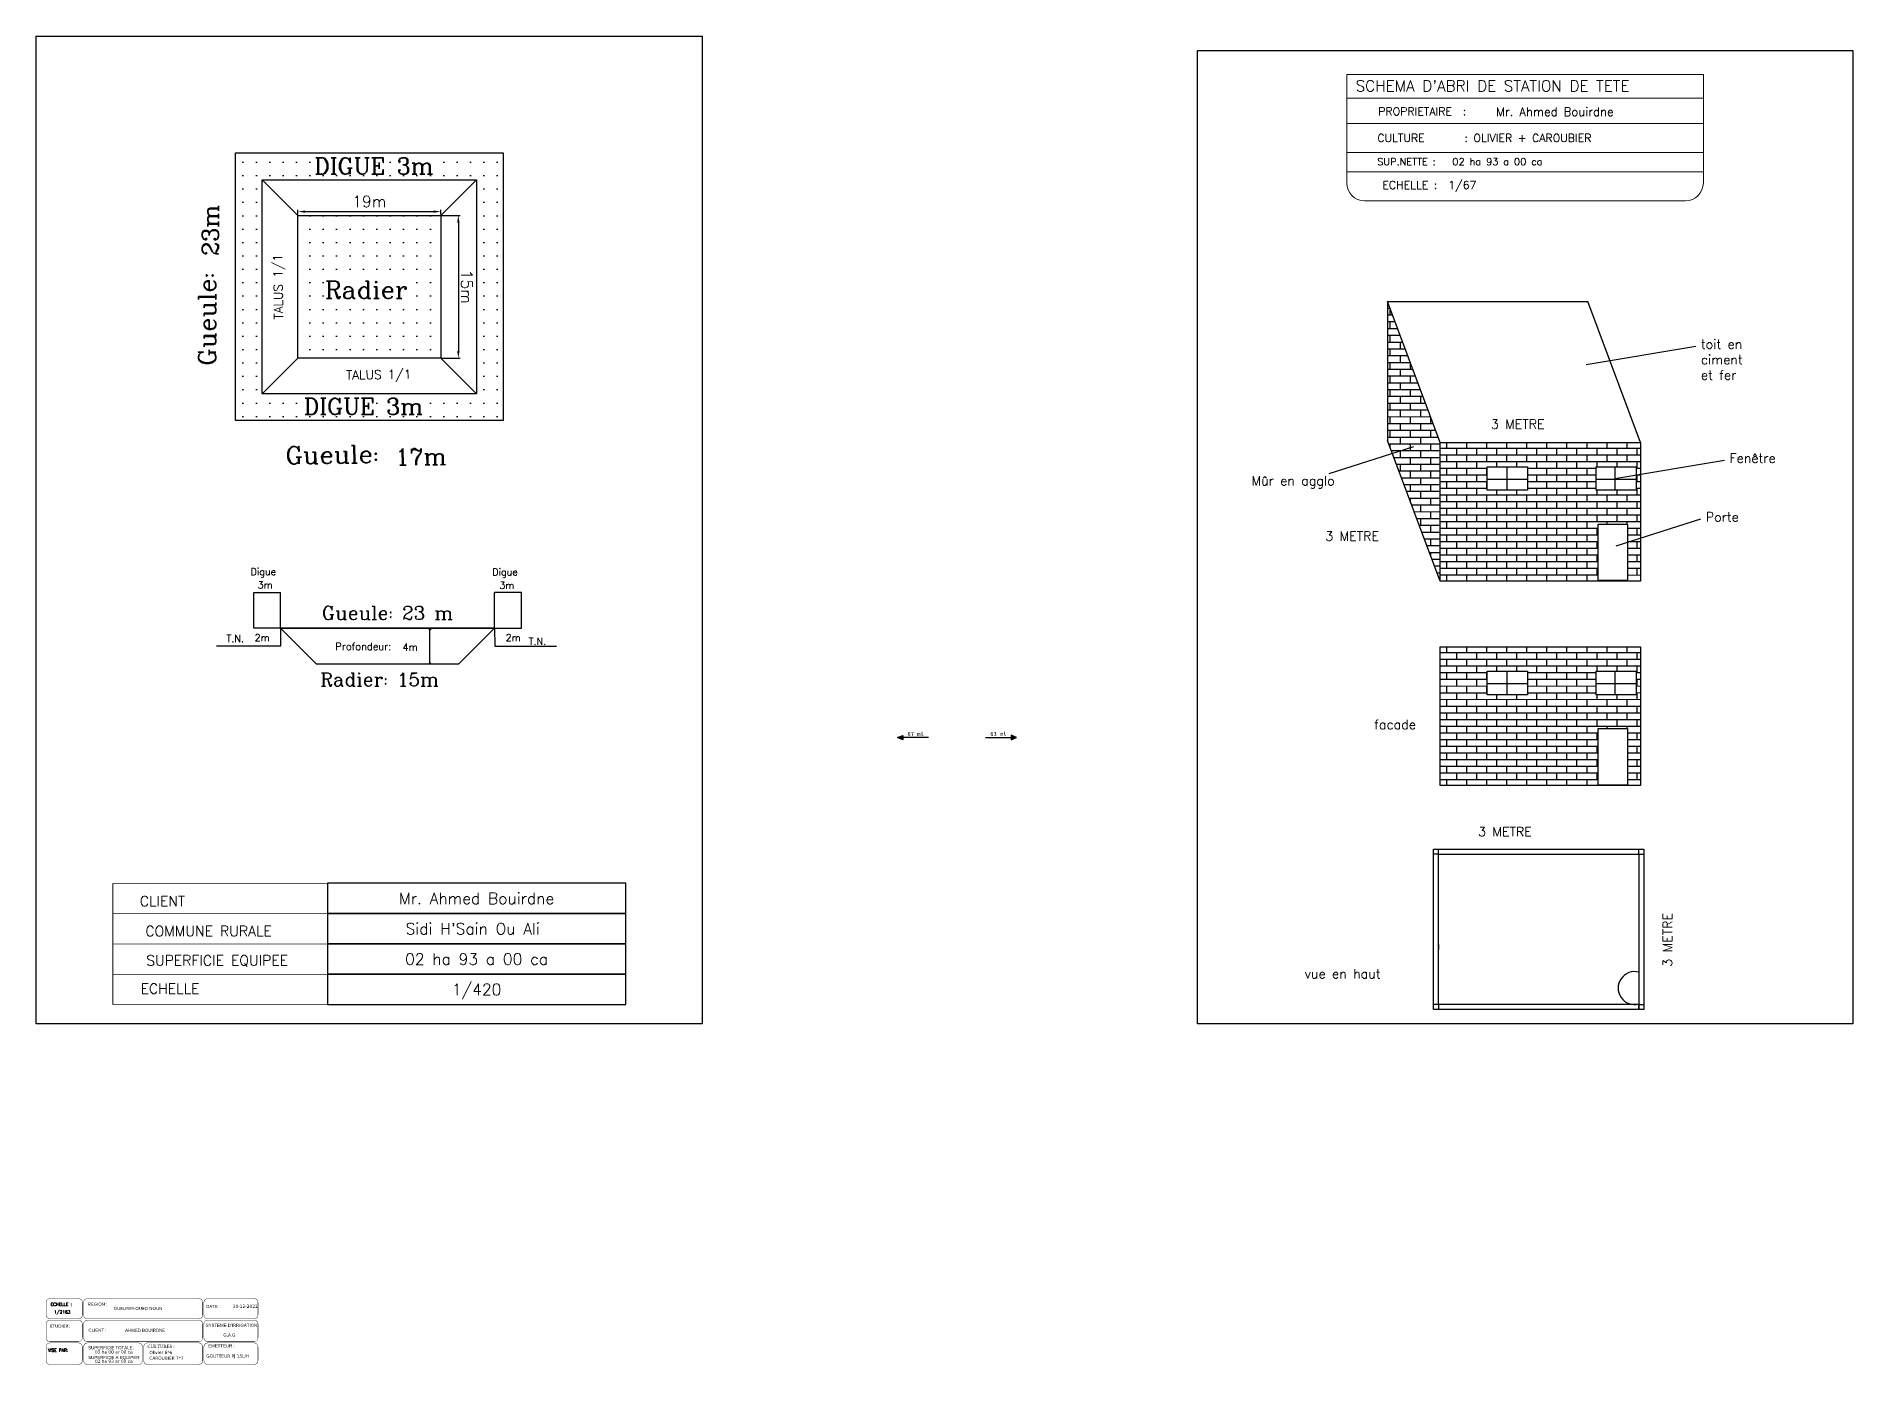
# Model space of a CAD drawing. Header units: millimetres. Extents: x 81856 to 91441, y 211852 to 275626.
# Drawn here: x 84572 to 85840, y 274699 to 275626 of the extents above; entities that cross this region are included whole.
import ezdxf
from ezdxf.enums import TextEntityAlignment as Align

# ---------------------------------------------------------------- set-up
doc = ezdxf.new("R2010")
doc.units = ezdxf.units.MM
doc.header["$LTSCALE"] = 2
doc.layers.add('cartouche', color=80, linetype='Continuous')
doc.styles.add('MtXpl_BatangChe_1', font='BatangChe.shx')
doc.styles.add('MtXpl_romanc_shx', font='romanc.shx')
doc.styles.add('ROMANS', font='romans.shx', dxfattribs={"bigfont": '@extfont2.shx'})
doc.styles.add('Romans 1.0', font='Romans.shx', dxfattribs={"width": 0.99, "height": 0.2})
doc.styles.get("Standard").update_dxf_attribs({"font": 'txt.shx'})
pattern_1 = [(7e-13, (69693.688, 270437.73), (-1e-13, 9.3422837), [0, -9.3422837])]

msp = doc.modelspace()

# ---------------------------------------------------------------- hatches: boundary and pattern name
h = msp.add_hatch()
h.set_pattern_fill('JARDIN', color=256, scale=3.114095, style=0)
h.set_pattern_definition(pattern_1)
h.paths.add_polyline_path([(84710.861, 275358.211), (84897.707, 275358.211), (84897.707, 275545.057), (84710.861, 275545.057)])
h.paths.add_polyline_path([(84729.546, 275526.372), (84879.023, 275526.372), (84879.023, 275376.896), (84729.546, 275376.896)], flags=16)
h.paths.add_polyline_path([(84754.459, 275501.459), (84854.11, 275501.459), (84854.11, 275401.808), (84754.459, 275401.808)], flags=0)
h.paths.add_polyline_path([(84758.159, 275527.302), (84857.071, 275527.302), (84857.071, 275544.469), (84758.159, 275544.469)], flags=24)
h.paths.add_polyline_path([(84750.847, 275359.503), (84849.759, 275359.503), (84849.759, 275376.669), (84750.847, 275376.669)], flags=24)
h.paths.add_polyline_path([(84768.257, 275440.342), (84836.172, 275440.342), (84836.172, 275458.705), (84768.257, 275458.705)], flags=8)
h = msp.add_hatch()
h.set_pattern_fill('JARDIN', color=256, scale=6.228189, style=0)
h.set_pattern_definition([(7e-13, (69693.688, 270437.73), (-2e-13, 18.684567), [0, -18.684567])])
h.paths.add_polyline_path([(84754.459, 275501.459), (84754.459, 275401.808), (84854.11, 275401.808), (84854.11, 275501.459)])
h.paths.add_polyline_path([(84768.257, 275440.342), (84836.172, 275440.342), (84836.172, 275458.705), (84768.257, 275458.705)], flags=24)
h = msp.add_hatch()
h.set_pattern_fill('JARDIN', color=256, scale=3.114095, style=0)
h.set_pattern_definition(pattern_1)
h.paths.add_polyline_path([(84754.459, 275501.459), (84754.459, 275401.808), (84854.11, 275401.808), (84854.11, 275501.459)])
h.paths.add_polyline_path([(84768.257, 275440.342), (84836.172, 275440.342), (84836.172, 275458.705), (84768.257, 275458.705)], flags=24)
at = {"lineweight": -3}
h = msp.add_hatch(dxfattribs=at)
h.set_pattern_fill('AR-BRSTD', color=256, scale=0.06992, style=0)
h.set_pattern_definition([(7e-13, (-15647137.082, -16536831.551), (-6e-14, 4.736506656), []), (90, (-15647137.082, -16536831.551), (-7.103872, 4.736506656), [4.736506656, -4.736506656])])
h.paths.add_polyline_path([(85551.727, 275246.191), (85551.727, 275343.008), (85514.959, 275441.232), (85514.959, 275344.415)])
at = {"linetype": 'Continuous', "lineweight": -3}
h = msp.add_hatch(dxfattribs=at)
h.set_pattern_fill('AR-BRSTD', color=0, scale=1.748, style=0)
h.set_pattern_definition([(7e-13, (-19860850.6084, -8493039.672), (-6e-14, 4.661916), []), (90, (-19860850.6084, -8493039.672), (-6.992, 4.661916), [4.661916, -4.661916])])
h.paths.add_polyline_path([(85584.653, 275325.975), (85612.652, 275325.975), (85612.652, 275309.555), (85584.653, 275309.555)], flags=16)
h.paths.add_polyline_path([(85660.705, 275325.975), (85688.704, 275325.975), (85688.704, 275309.555), (85660.705, 275309.555)], flags=16)
h.paths.add_polyline_path([(85662.146, 275286.024), (85682.6, 275286.024), (85682.6, 275246.549), (85662.146, 275246.549)], flags=16)
h.paths.add_polyline_path([(85691.567, 275246.191), (85691.567, 275343.008), (85552.112, 275343.008), (85552.112, 275246.191)])
h = msp.add_hatch(dxfattribs=at)
h.set_pattern_fill('AR-BRSTD', color=0, scale=1.748, style=0)
h.set_pattern_definition([(7e-13, (-19860850.6084, -8493182.4325), (-6e-14, 4.661916), []), (90, (-19860850.6084, -8493182.4325), (-6.992, 4.661916), [4.661916, -4.661916])])
h.paths.add_polyline_path([(85584.653, 275183.214), (85612.652, 275183.214), (85612.652, 275166.795), (85584.653, 275166.795)], flags=16)
h.paths.add_polyline_path([(85660.705, 275183.214), (85688.704, 275183.214), (85688.704, 275166.795), (85660.705, 275166.795)], flags=16)
h.paths.add_polyline_path([(85662.146, 275143.264), (85682.6, 275143.264), (85682.6, 275103.789), (85662.146, 275103.789)], flags=16)
h.paths.add_polyline_path([(85691.567, 275103.431), (85691.567, 275200.248), (85552.112, 275200.248), (85552.112, 275103.431)])
at = {"lineweight": -3}
h = msp.add_hatch(color=82, dxfattribs=at)
h.set_gradient(color1=(0, 204, 0), color2=(0, 214, 0), one_color=1, tint=0.42)
h.paths.add_polyline_path([(85176.655, 275135.359), (85172.889, 275136.909), (85176.656, 275138.453), (85176.657, 275136.912), (85176.654, 275136.912)])
h = msp.add_hatch(color=82, dxfattribs=at)
h.set_gradient(color1=(0, 204, 0), color2=(0, 214, 0), one_color=1, tint=0.42)
h.paths.add_polyline_path([(85252.365, 275135.446), (85256.129, 275137.001), (85252.361, 275138.541), (85252.361, 275137), (85252.364, 275137)])

# ---------------------------------------------------------------- linework, layer by layer
at = {"lineweight": 15}
for p, q in [((85486.56, 275599.773), (85735.519, 275599.773)), ((85486.56, 275524.168), (85486.56, 275599.773)), ((85735.519, 275524.168), (85735.519, 275599.773)), ((85735.519, 275583.327), (85486.56, 275583.327)), ((85723, 275511.649), (85499.079, 275511.649))]:
    msp.add_line(p, q, dxfattribs=at)
at = {"color": 7, "lineweight": 15}
for p, q in [((85486.56, 275565.618), (85735.519, 275565.618)), ((85486.56, 275545.341), (85735.519, 275545.341)), ((85486.56, 275531.896), (85735.519, 275531.896))]:
    msp.add_line(p, q, dxfattribs=at)
for p, q in [((84754.459, 275502.084), (84754.459, 275505.334)), ((84759.459, 275504.084), (84849.11, 275504.084)), ((84854.11, 275502.084), (84854.11, 275505.334)), ((84854.735, 275501.459), (84867.683, 275501.459)), ((84866.433, 275496.459), (84866.433, 275406.808)), ((84854.735, 275401.808), (84867.683, 275401.808))]:
    msp.add_line(p, q)
at = {"color": 82, "lineweight": -3}
for p, q in [((85194.593, 275136.921), (85176.654, 275136.912)), ((85234.425, 275136.991), (85252.364, 275137))]:
    msp.add_line(p, q, dxfattribs=at)
msp.add_lwpolyline([(84571.833, 275626.44), (85036.736, 275626.44), (85036.736, 274937.11), (84571.833, 274937.11)], close=True)
at = {"lineweight": -3}
for points in [[(85382.325, 275616.522), (85839.753, 275616.522), (85839.753, 274937.11), (85382.325, 274937.11)], [(85551.727, 275343.008), (85691.567, 275343.008), (85691.567, 275246.191), (85551.727, 275246.191)], [(85551.727, 275200.248), (85691.567, 275200.248), (85691.567, 275103.431), (85551.727, 275103.431)], [(85547.077, 275058.954), (85693.909, 275058.954), (85693.909, 274947.082), (85547.077, 274947.082)], [(85550.573, 275055.458), (85690.413, 275055.458), (85690.413, 274950.578), (85550.573, 274950.578)]]:
    msp.add_lwpolyline(points, close=True, dxfattribs=at)
at = {"flags": 128}
for points in [[(84710.861, 275545.057), (84897.707, 275545.057), (84897.707, 275358.211), (84710.861, 275358.211)], [(84754.459, 275501.459), (84854.11, 275501.459), (84854.11, 275401.808), (84754.459, 275401.808)], [(85172.889, 275136.909), (85176.656, 275138.453), (85176.655, 275135.359)], [(85256.129, 275137.001), (85252.361, 275138.541), (85252.365, 275135.446)]]:
    msp.add_lwpolyline(points, close=True, dxfattribs=at)
for points in [[(84729.546, 275526.372), (84879.023, 275526.372), (84879.023, 275376.896), (84729.546, 275376.896), (84729.546, 275526.372)], [(84754.459, 275501.459), (84729.546, 275526.372)], [(84854.11, 275501.459), (84879.023, 275526.372)], [(85514.959, 275441.232), (85654.799, 275441.232)], [(84754.459, 275401.808), (84729.546, 275376.896)], [(84854.11, 275401.808), (84879.023, 275376.896)], [(84723.564, 275213.259), (84723.564, 275238.172), (84742.248, 275238.172)], [(84742.248, 275213.259), (84742.248, 275238.172)], [(84891.775, 275213.259), (84891.775, 275238.172)], [(84910.46, 275213.259), (84910.46, 275238.172), (84891.775, 275238.172)], [(84910.46, 275213.259), (84910.46, 275238.172)], [(84910.46, 275213.259), (84910.46, 275225.715)], [(84742.248, 275213.259), (84742.248, 275200.803), (84697.63, 275200.803)], [(84742.248, 275213.259), (84723.564, 275213.259)], [(84742.248, 275213.259), (84891.725, 275213.259), (84891.725, 275213.259), (84742.248, 275213.259), (84742.248, 275213.259)], [(84742.248, 275213.259), (84767.161, 275188.346), (84767.161, 275188.346)], [(84767.161, 275188.346), (84742.248, 275213.259)], [(84846.628, 275213.259), (84847.18, 275212.19), (84846.213, 275212.183), (84846.628, 275213.259)], [(84846.628, 275188.346), (84846.628, 275213.259)], [(84891.725, 275213.259), (84866.812, 275188.346), (84866.812, 275188.346)], [(84866.812, 275188.346), (84891.725, 275213.259)], [(84891.775, 275213.259), (84910.46, 275213.259)], [(84891.775, 275213.259), (84891.79, 275200.803), (84934.918, 275200.803)], [(84767.161, 275188.346), (84866.812, 275188.346)], [(84846.628, 275188.346), (84847.105, 275189.033), (84846.02, 275189.024), (84846.628, 275188.346)]]:
    msp.add_lwpolyline(points, dxfattribs=at)
at = {"lineweight": -3, "flags": 128}
for points in [[(85551.727, 275343.008), (85514.959, 275441.232), (85514.959, 275441.232)], [(85514.959, 275441.232), (85514.959, 275344.415)], [(85691.567, 275343.008), (85654.799, 275441.232), (85654.799, 275441.232)], [(85551.727, 275246.191), (85514.959, 275344.415), (85514.959, 275344.415)], [(85690.413, 275055.458), (85693.909, 275055.458)], [(85550.573, 274950.578), (85547.077, 274950.578)], [(85550.573, 274950.578), (85550.573, 274947.082)]]:
    msp.add_lwpolyline(points, dxfattribs=at)
at = {"lineweight": -3}
for points in [[(85653.816, 275397.377), (85730.325, 275410.234)], [(85474.296, 275321.367), (85533.364, 275340.185)], [(85673.795, 275317.765), (85750.303, 275330.622)], [(85674.66, 275270.772), (85733.727, 275289.591)], [(85683.421, 275055.458), (85686.917, 275055.458)]]:
    msp.add_lwpolyline(points, dxfattribs=at)
at = {"linetype": 'Continuous', "lineweight": -3}
for points in [[(85584.653, 275325.975), (85612.652, 275325.975), (85612.652, 275309.555), (85584.653, 275309.555)], [(85660.705, 275325.975), (85688.704, 275325.975), (85688.704, 275309.555), (85660.705, 275309.555)], [(85660.705, 275325.975), (85688.704, 275325.975), (85688.704, 275309.555), (85660.705, 275309.555)], [(85662.146, 275286.024), (85682.6, 275286.024), (85682.6, 275246.549), (85662.146, 275246.549)], [(85584.653, 275183.214), (85612.652, 275183.214), (85612.652, 275166.795), (85584.653, 275166.795)], [(85660.705, 275183.214), (85688.704, 275183.214), (85688.704, 275166.795), (85660.705, 275166.795)], [(85660.705, 275183.214), (85688.704, 275183.214), (85688.704, 275166.795), (85660.705, 275166.795)], [(85662.146, 275143.264), (85682.6, 275143.264), (85682.6, 275103.789), (85662.146, 275103.789)]]:
    msp.add_lwpolyline(points, close=True, dxfattribs=at)
for points in [[(85584.653, 275317.37), (85612.652, 275317.37)], [(85598.438, 275325.975), (85598.438, 275309.555)], [(85660.705, 275317.37), (85688.704, 275317.37)], [(85673.795, 275325.975), (85673.795, 275309.555)], [(85598.438, 275183.214), (85598.438, 275166.795)], [(85673.795, 275183.214), (85673.795, 275166.795)], [(85584.653, 275174.609), (85612.652, 275174.609)], [(85660.705, 275174.609), (85688.704, 275174.609)], [(85550.573, 275055.458), (85547.077, 275055.458)], [(85550.573, 275055.458), (85550.573, 275058.954)], [(85648.461, 275055.458), (85651.957, 275055.458)], [(85690.413, 275055.458), (85690.413, 275058.954)], [(85550.573, 274992.53), (85550.573, 274989.034)], [(85690.413, 274950.578), (85690.413, 274947.082), (85690.413, 274950.578), (85693.909, 274950.578)]]:
    msp.add_lwpolyline(points, dxfattribs=at)
at = {"color": 0}
for points, const_width in [([(84625.279, 275035.283), (84625.279, 274950.521)], 0.577), ([(84625.279, 275035.283), (84983.29, 275035.283)], 0.53), ([(84775.065, 275035.283), (84775.065, 274950.521)], 0.53), ([(84625.279, 275014.092), (84983.29, 275014.092)], 0.53), ([(84625.279, 274992.902), (84983.29, 274992.902)], 0.53), ([(84625.279, 274971.711), (84983.29, 274971.711)], 0.53), ([(84625.279, 274950.521), (84983.29, 274950.521)], 0.53), ([(84625.279, 274950.521), (84983.29, 274950.521)], 0.53)]:
    msp.add_lwpolyline(points, dxfattribs=dict(at, const_width=const_width))
at = {"lineweight": -3, "flags": 128}
for points in [[(84983.29, 275035.283), (84775.065, 275035.283), (84775.065, 275014.092), (84983.29, 275014.092)], [(84983.29, 275014.092), (84775.065, 275014.092), (84775.065, 274992.902), (84983.29, 274992.902)], [(84983.29, 274992.902), (84775.065, 274992.902), (84775.065, 274971.711), (84983.29, 274971.711)], [(84983.29, 274971.711), (84775.065, 274971.711), (84775.065, 274950.521), (84983.29, 274950.521)]]:
    msp.add_lwpolyline(points, close=True, dxfattribs=at)
at = {"color": 7, "const_width": 0.577}
msp.add_lwpolyline([(84983.29, 275035.283), (84983.29, 274950.521)], dxfattribs=at)
at = {"lineweight": 15}
for centre, start, end in [((85499.079, 275524.168), 180, 270), ((85723, 275524.168), 270, 0)]:
    msp.add_arc(centre, 12.519, start, end, dxfattribs=at)
at = {"linetype": 'Continuous', "lineweight": -3}
msp.add_arc((85687.523, 274962.081), 11.509, 75.548651, 284.451349, dxfattribs=at)
for points in [[(84759.459, 275504.918), (84759.459, 275503.251), (84754.459, 275504.084)], [(84849.11, 275504.918), (84849.11, 275503.251), (84854.11, 275504.084)], [(84865.599, 275496.459), (84867.266, 275496.459), (84866.433, 275501.459)], [(84865.599, 275406.808), (84867.266, 275406.808), (84866.433, 275401.808)]]:
    msp.add_solid(points)
at = {"layer": 'cartouche', "color": 0, "lineweight": 0, "const_width": 0.269, "elevation": 213.549}
for points in [[(84578.69, 274742.672), (84578.69, 274733.911, 0.41421356), (84581.379, 274731.223), (84601.242, 274731.223, 0.41421356), (84603.93, 274733.911), (84603.93, 274742.672, 0.41421356), (84601.242, 274745.36), (84581.379, 274745.36, 0.41421356)], [(84604.826, 274733.911, 0.41421356), (84607.515, 274731.223), (84685.253, 274731.223, 0.41421356), (84687.942, 274733.911), (84687.942, 274742.672, 0.41421356), (84685.253, 274745.36), (84607.515, 274745.36, 0.41421356), (84604.826, 274742.672)], [(84726.561, 274733.911), (84726.561, 274742.672, 0.41421356), (84723.872, 274745.36), (84691.526, 274745.36, 0.41421356), (84688.838, 274742.672), (84688.838, 274733.911, 0.41421356), (84691.526, 274731.223), (84723.872, 274731.223, 0.41421356)], [(84603.93, 274727.638, 0.41421356), (84601.242, 274730.327), (84581.379, 274730.327, 0.41421356), (84578.69, 274727.638), (84578.69, 274717.982, 0.41421356), (84581.379, 274715.293), (84601.242, 274715.293, 0.41421356), (84603.93, 274717.982)], [(84687.942, 274727.638, 0.41421356), (84685.253, 274730.327), (84607.515, 274730.327, 0.41421356), (84604.826, 274727.638), (84604.826, 274717.982, 0.41421356), (84607.515, 274715.293), (84685.253, 274715.293, 0.41421356), (84687.942, 274717.982)], [(84691.526, 274715.293), (84723.872, 274715.293, 0.41421356), (84726.561, 274717.982), (84726.561, 274727.638, 0.41421356), (84723.872, 274730.327), (84691.526, 274730.327, 0.41421356), (84688.838, 274727.638), (84688.838, 274717.982, 0.41421356)], [(84603.93, 274702.052), (84603.93, 274711.708, 0.41421356), (84601.242, 274714.397), (84581.379, 274714.397, 0.41421356), (84578.69, 274711.708), (84578.69, 274702.052, 0.41421356), (84581.379, 274699.363), (84601.242, 274699.363, 0.41421356)], [(84643.247, 274699.363, 0.41421356), (84645.936, 274702.052), (84645.936, 274711.708, 0.41421356), (84643.247, 274714.397), (84607.515, 274714.397, 0.41421356), (84604.826, 274711.708), (84604.826, 274702.052, 0.41421356), (84607.515, 274699.363)], [(84649.52, 274699.363), (84685.253, 274699.363, 0.41421356), (84687.942, 274702.052), (84687.942, 274711.708, 0.41421356), (84685.253, 274714.397), (84649.52, 274714.397, 0.41421356), (84646.832, 274711.708), (84646.832, 274702.052, 0.41421356)], [(84688.838, 274711.708), (84688.838, 274702.052, 0.41421356), (84691.526, 274699.363), (84723.872, 274699.363, 0.41421356), (84726.561, 274702.052), (84726.561, 274711.708, 0.41421356), (84723.872, 274714.397), (84691.526, 274714.397, 0.41421356)]]:
    msp.add_lwpolyline(points, format="xyb", close=True, dxfattribs=at)

# ---------------------------------------------------------------- texts
at = {"color": 0, "lineweight": -3, "style": 'ROMANS'}
for s, height, p in [("SCHEMA D'ABRI DE STATION DE TETE", 7.75777, (85492.798, 275587.941)), ('PROPRIETAIRE  :', 5.58559, (85508.563, 275571.284)), ('CULTURE      : OLIVIER + CAROUBIER ', 5.58559, (85507.925, 275552.696)), ('SUP.NETTE :', 4.99513, (85507.867, 275536.432)), ('02 ha 93 a 00 ca', 4.99513, (85560.32, 275536.432)), ('ECHELLE :  1/67', 5.58559, (85511.481, 275519.853))]:
    msp.add_text(s, height=height, rotation=0, dxfattribs=at).set_placement(p)
at = {"color": 0, "lineweight": 15, "style": 'Romans 1.0'}
msp.add_text('Mr. Ahmed Bouirdne', height=6, rotation=0, dxfattribs=at).set_placement((85590.867, 275573.784), align=Align.MIDDLE_LEFT)
at = {"lineweight": -3, "style": 'MtXpl_romanc_shx'}
for p in [(85587.177, 275352.502), (85471.627, 275274.333), (85578.262, 275068.03)]:
    msp.add_text('3 METRE', height=6.4812, dxfattribs=at).set_placement(p)
at = {"lineweight": -3, "style": 'MtXpl_BatangChe_1'}
for s, rotation, p in [('67 ml', 0.514164, (85185.588, 275139.485)), ('63 ml', 0.029698, (85243.381, 275139.564))]:
    msp.add_text(s, height=2.88, rotation=rotation, dxfattribs=at).set_placement(p, align=Align.MIDDLE_CENTER)
at = {"color": 0, "style": 'ROMANS'}
for s, height, p in [('CLIENT', 7.1517, (84659.891, 275019.175)), ('COMMUNE RURALE', 7.15174, (84692.074, 274998.281)), ('SUPERFICIE EQUIPEE', 7.15174, (84698.034, 274977.83)), ('ECHELLE', 7.1517, (84665.17, 274958.109))]:
    msp.add_text(s, height=height, rotation=0, dxfattribs=at).set_placement(p, align=Align.CENTER)
at = {"lineweight": -3, "style": 'MtXpl_romanc_shx'}
msp.add_text('3 METRE', height=6.4812, rotation=90, dxfattribs=at).set_placement((85713.692, 274977.005))
at = {"color": 0, "style": 'Romans 1.0', "width": 0.99}
for s, p in [("Sidi H'Sain Ou Ali ", (84879.179, 275003.498)), ('02 ha 93 a 00 ca', (84879.176, 274982.306)), ('1/420', (84879.179, 274961.117))]:
    msp.add_text(s, height=8, rotation=0, dxfattribs=at).set_placement(p, align=Align.MIDDLE_CENTER)
at = {"attachment_point": 5}
for s, insert, char_height in [('{\\Fromanc|c0;DIGUE 3m}', (84807.615, 275535.886), 11.4443), ('{\\Fromanc|c0;DIGUE 3m}', (84800.303, 275368.086), 11.4443), ('{\\Fromanc|c0;3m}', (84731.57, 275243.451), 4.89685), ('{\\Fromanc|c0;3m}', (84900.283, 275243.331), 4.89685), ('{\\Fromanc|c0;2m}', (84729.44, 275206.777), 4.89685), ('{\\Fromanc|c0;4m}', (84832.771, 275200.081), 5), ('{\\Fromanc|c0;2m}', (84904.683, 275206.777), 4.89685)]:
    msp.add_mtext(s, dxfattribs=dict(at, insert=insert, char_height=char_height))
at = {"char_height": 11.4443, "attachment_point": 5}
for s, insert, rotation in [('{\\Fromanc|c0;23m}', (84693.393, 275491.087), 90), ('{\\Fromanc|c0;17m}', (84840.38, 275332.973), 0.817712)]:
    msp.add_mtext(s, dxfattribs=dict(at, insert=insert, rotation=rotation))
at = {"insert": (84804.284, 275511.181), "char_height": 8, "attachment_point": 5, "style": 'Romans 1.0'}
msp.add_mtext('19m', dxfattribs=at)
at = {"attachment_point": 5, "line_spacing_factor": 0.479017}
for s, insert, char_height, rotation in [('{\\Fromanc|c0;TALUS 1/1}', (84741.661, 275451.634), 6.22819, 90.817712), ('{\\Fromanc|c0;Gueule:}', (84691.073, 275429.068), 12.24213, 90), ('{\\Fromanc|c0;TALUS 1/1}', (84810.851, 275389.316), 6.22819, 0.817712), ('{\\Fromanc|c0;Gueule:}', (84778.335, 275334.407), 12.24213, 0.817712)]:
    msp.add_mtext(s, dxfattribs=dict(at, insert=insert, char_height=char_height, rotation=rotation))
at = {"insert": (84872.291, 275451.634), "char_height": 8, "attachment_point": 5, "rotation": 270, "style": 'Romans 1.0'}
msp.add_mtext('15m', dxfattribs=at)
at = {"attachment_point": 5, "line_spacing_factor": 0.479017}
for s, insert, char_height in [('{\\Fromanc|c0;Radier}', (84802.214, 275449.524), 12.24213), ('{\\Fromanc|c0;Digue}', (84730.301, 275251.867), 4.89685), ('{\\Fromanc|c0;Digue}', (84899.014, 275251.747), 4.89685), ('{\\Fromanc|c0;Gueule: 23 m}', (84816.987, 275223.943), 9.34228), ('{\\Fromanc|c0;Profondeur:}', (84800.069, 275200.564), 5), ('{\\Fromanc|c0;\\H0.7631x;Radier: 15m}', (84811.456, 275177.471), 12.24213)]:
    msp.add_mtext(s, dxfattribs=dict(at, insert=insert, char_height=char_height))
at = {"lineweight": -3, "char_height": 6.48119, "attachment_point": 1}
for s, insert, width in [('{\\Fromanc|c0;toit en ciment et fer}', (85733.8, 275414.827), 45.39271), ('{\\Fromanc|c0;Fenêtre}', (85753.778, 275335.214), 622.79671), ('{\\Fromanc|c0;Mûr en agglo }', (85420.126, 275319.498), 622.79671), ('{\\Fromanc|c0;Porte}', (85737.202, 275294.183), 622.79671), ('{\\Fromanc|c0;facade}', (85505.726, 275149.34), 622.79671), ('{\\Fromanc|c0;vue en haut}', (85457.146, 274975.315), 622.79671)]:
    msp.add_mtext(s, dxfattribs=dict(at, insert=insert, width=width))
at = {"char_height": 4.93603, "width": 269.7937, "attachment_point": 1}
for insert in [(84704.588, 275208.592), (84915.484, 275206.657)]:
    msp.add_mtext('{\\Fromanc.shx|c1;T.N. }', dxfattribs=dict(at, insert=insert))
at = {"layer": 'cartouche', "color": 7, "lineweight": -3, "style": 'Romans 1.0', "width": 0.99}
msp.add_text('Mr. Ahmed Bouirdne', height=8, rotation=0, dxfattribs=at).set_placement((84879.176, 275024.686), align=Align.MIDDLE_CENTER)
at = {"layer": 'cartouche', "color": 0, "lineweight": 0, "char_height": 2.2, "attachment_point": 1, "style": 'Romans 1.0'}
for s, insert in [('{\\Fromanc.shx|c0;ECHELLE :}', (84581.74, 274742.403, 213.549)), ('{\\Fromanc|c0;1/2163}', (84584.208, 274737.134, 213.549)), ('{\\fArial|b0|i0|c0|p34;REGION :}', (84607.687, 274742.571, 213.549)), ('{\\fVerdana|b0|i0|c0|p34;GUELMIM-OUED NOUN}', (84625.825, 274739.584, 101.437)), ('{\\fArial|b0|i0|c0|p34;DATE :}', (84690.385, 274740.991, 213.549)), ('\\A1;{\\fVerdana|b0|i0|c0|p34;30-12-2021}', (84708.996, 274741.102, 213.549)), ('{\\fVerdana|b0|i0|c0|p34;ETUDIER:}', (84581.235, 274727.251, 213.549)), ('{\\fArial|b0|i0|c0|p34;CLIENT :}', (84608.227, 274724.366, -3.618)), ('{\\fArial|b0|i0|c0|p34; AHMED BOUIRDNE}', (84632.979, 274724.309, -350.221)), ("{\\fArial|b0|i0|c0|p34;SYSTEME D'IRRIGATION}", (84690.097, 274727.757, 213.549)), ('{\\fArial|b0|i0|c0|p34;G.A.G}', (84702.377, 274721.022, 213.549)), ('{\\Fromanc|c0;VISE PAR:\\P }', (84579.98, 274710.407, 213.549)), ('{\\fArial|b0|i0|c0|p34;SUPERFICIE TOTALE:}', (84608.038, 274712.174, 213.549)), ('{\\fVerdana|b0|i0|c0|p34;03 ha 00 ar 00 ca}', (84612.717, 274709.203, 213.549)), ('{\\fTimes New Roman|b0|i0|c0|p18;CULTURES :}', (84649.482, 274713.089, 213.549)), ('{\\fVerdana|b0|i0|c0|p34;Olivier 6*6}', (84650.754, 274708.876, 213.549)), ('{\\fArial|b0|i0|c0|p34;EMETTEUR :}', (84691.848, 274713.466, 213.549)), ('{\\fArial|b0|i0|c0|p34;SUPERFICIE A EQUIPER:}', (84608.038, 274705.33, 213.549)), ('{\\fVerdana|b0|i0|c0|p34;02 ha 93 ar 00 ca}', (84612.713, 274702.702, 213.549)), ('{\\fVerdana|b0|i0|c0|p34;CAROUBIER 7*7}', (84650.754, 274704.889, 213.549)), ('{\\fVerdana|b0|i0|c0|p34;GOUTTEUR PJ 15L/H}', (84690.453, 274706.365, 334.06))]:
    msp.add_mtext(s, dxfattribs=dict(at, insert=insert))

doc.saveas('drawing.dxf')
